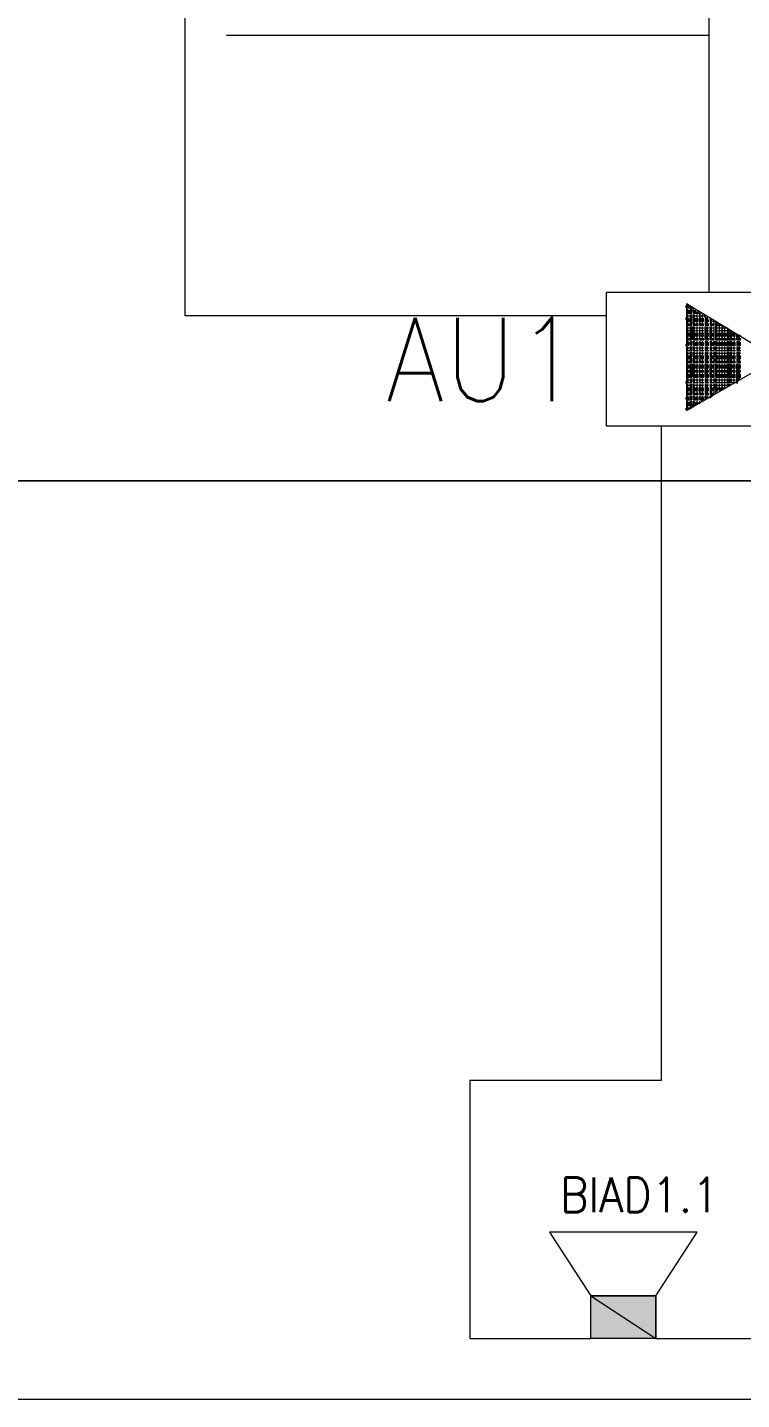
# Model space of a CAD drawing. Header units: millimetres. Extents: x 0 to 420, y 0 to 297.
# Drawn here: x 48.57 to 71.31, y 68.37 to 112.06 of the extents above; entities that cross this region are included whole.
import ezdxf

# ---------------------------------------------------------------- set-up
doc = ezdxf.new("R2010")
doc.units = ezdxf.units.MM
doc.styles.get("Standard").update_dxf_attribs({"font": 'STANDARD'})

msp = doc.modelspace()

# ---------------------------------------------------------------- hatches: boundary and pattern name
for points in [[(69.596001, 103.166333), (69.583566, 103.136435), (69.553668, 103.124), (69.52377, 103.136435), (69.511335, 103.166333), (69.52377, 103.196231), (69.553668, 103.208666), (69.583566, 103.196231)], [(69.765335, 103.124), (69.752899, 103.094102), (69.723001, 103.081666), (69.693103, 103.094102), (69.680668, 103.124), (69.693103, 103.153898), (69.723001, 103.166333), (69.752899, 103.153898)], [(69.596001, 102.785333), (69.583566, 102.755435), (69.553668, 102.743), (69.52377, 102.755435), (69.511335, 102.785333), (69.52377, 102.815231), (69.553668, 102.827666), (69.583566, 102.815231)], [(70.019335, 102.954666), (70.006899, 102.924768), (69.977001, 102.912333), (69.947103, 102.924768), (69.934668, 102.954666), (69.947103, 102.984564), (69.977001, 102.997), (70.006899, 102.984564)], [(70.188668, 102.87), (70.176233, 102.840102), (70.146335, 102.827666), (70.116437, 102.840102), (70.104001, 102.87), (70.116437, 102.899898), (70.146335, 102.912333), (70.176233, 102.899898)], [(71.247001, 102.235), (71.234566, 102.205102), (71.204668, 102.192666), (71.17477, 102.205102), (71.162335, 102.235), (71.17477, 102.264898), (71.204668, 102.277333), (71.234566, 102.264898)], [(71.289335, 102.235), (71.276899, 102.205102), (71.247001, 102.192666), (71.217103, 102.205102), (71.204668, 102.235), (71.217103, 102.264898), (71.247001, 102.277333), (71.276899, 102.264898)], [(69.596001, 101.938666), (69.583566, 101.908768), (69.553668, 101.896333), (69.52377, 101.908768), (69.511335, 101.938666), (69.52377, 101.968564), (69.553668, 101.981), (69.583566, 101.968564)], [(69.596001, 100.753333), (69.583566, 100.723435), (69.553668, 100.711), (69.52377, 100.723435), (69.511335, 100.753333), (69.52377, 100.783231), (69.553668, 100.795666), (69.583566, 100.783231)], [(71.204668, 100.753333), (71.192233, 100.723435), (71.162335, 100.711), (71.132437, 100.723435), (71.120001, 100.753333), (71.132437, 100.783231), (71.162335, 100.795666), (71.192233, 100.783231)], [(69.596001, 100.245333), (69.583566, 100.215435), (69.553668, 100.203), (69.52377, 100.215435), (69.511335, 100.245333), (69.52377, 100.275231), (69.553668, 100.287666), (69.583566, 100.275231)], [(69.807668, 100.033666), (69.795233, 100.003768), (69.765335, 99.991333), (69.735437, 100.003768), (69.723001, 100.033666), (69.735437, 100.063564), (69.765335, 100.076), (69.795233, 100.063564)], [(69.850001, 100.033666), (69.837566, 100.003768), (69.807668, 99.991333), (69.77777, 100.003768), (69.765335, 100.033666), (69.77777, 100.063564), (69.807668, 100.076), (69.837566, 100.063564)], [(70.104001, 100.160666), (70.091566, 100.130768), (70.061668, 100.118333), (70.03177, 100.130768), (70.019335, 100.160666), (70.03177, 100.190564), (70.061668, 100.203), (70.091566, 100.190564)], [(70.358001, 100.287666), (70.345566, 100.257768), (70.315668, 100.245333), (70.28577, 100.257768), (70.273335, 100.287666), (70.28577, 100.317564), (70.315668, 100.33), (70.345566, 100.317564)], [(70.400335, 100.33), (70.387899, 100.300102), (70.358001, 100.287666), (70.328103, 100.300102), (70.315668, 100.33), (70.328103, 100.359898), (70.358001, 100.372333), (70.387899, 100.359898)], [(69.596001, 99.906666), (69.583566, 99.876768), (69.553668, 99.864333), (69.52377, 99.876768), (69.511335, 99.906666), (69.52377, 99.936564), (69.553668, 99.949), (69.583566, 99.936564)], [(69.807668, 99.991333), (69.795233, 99.961435), (69.765335, 99.949), (69.735437, 99.961435), (69.723001, 99.991333), (69.735437, 100.021231), (69.765335, 100.033666), (69.795233, 100.021231)]]:
    msp.add_hatch(color=92).paths.add_polyline_path(points, flags=0)
h = msp.add_hatch(color=82)
h.paths.add_polyline_path([(68.580001, 71.670333), (66.505668, 71.670333), (68.580001, 70.315666)], flags=0)
h.paths.add_polyline_path([(66.505668, 71.670333), (68.580001, 70.315666), (66.505668, 70.315666)], flags=0)

# ---------------------------------------------------------------- linework, layer by layer
at = {"color": 5, "lineweight": 0}
for points in [[(67.013668, 102.87), (53.594001, 102.87), (53.594001, 265.726332), (84.582001, 265.726332)], [(68.749335, 99.356333), (68.749335, 78.528333), (62.653335, 78.528333), (62.653335, 70.315666), (66.505668, 70.315666)], [(68.580001, 70.315666), (74.295001, 70.315666)]]:
    msp.add_lwpolyline(points, dxfattribs=at)
at = {"color": 7, "lineweight": 0}
msp.add_lwpolyline([(25.696335, 97.620666), (25.696335, 193.928999), (368.850334, 193.928999), (368.850334, 97.620666), (25.696335, 97.620666), (368.850334, 97.620666), (368.850334, 68.368333), (25.696335, 68.368333)], close=True, dxfattribs=at)
at = {"color": 6, "lineweight": 0}
msp.add_lwpolyline([(70.273335, 122.597333), (70.273335, 103.632)], dxfattribs=at)
at = {"color": 7, "lineweight": 0}
msp.add_lwpolyline([(70.273335, 111.802333), (54.906335, 111.802333)], dxfattribs=at)
at = {"color": 92, "lineweight": 0}
for points in [[(67.013668, 99.356333), (67.013668, 103.632), (73.871668, 103.632), (73.871668, 99.356333)], [(72.432335, 101.515333), (69.553668, 103.251), (69.553668, 99.864333)]]:
    msp.add_lwpolyline(points, close=True, dxfattribs=at)
for points in [[(69.553668, 103.124), (69.723001, 103.124)], [(69.596001, 103.124), (69.596001, 103.166333), (69.596001, 103.208666)], [(69.596001, 103.166333), (69.638335, 103.166333)], [(69.680668, 103.124), (69.680668, 103.166333)], [(69.553668, 103.039333), (69.723001, 103.039333), (69.807668, 103.039333), (69.850001, 103.039333)], [(69.553668, 102.997), (69.723001, 102.997)], [(69.553668, 102.954666), (69.723001, 102.954666)], [(69.553668, 102.87), (69.723001, 102.87)], [(69.553668, 102.743), (69.723001, 102.743)], [(69.553668, 102.700666), (69.723001, 102.700666)], [(69.596001, 102.954666), (69.596001, 102.997), (69.596001, 103.039333), (69.596001, 103.081666)], [(69.596001, 102.573666), (69.596001, 102.616), (69.596001, 102.700666), (69.596001, 102.743), (69.596001, 102.785333), (69.596001, 102.87), (69.596001, 102.912333)], [(69.596001, 102.785333), (69.638335, 102.785333)], [(69.680668, 102.954666), (69.680668, 102.997), (69.680668, 103.039333), (69.680668, 103.081666)], [(69.680668, 102.573666), (69.680668, 102.616), (69.680668, 102.700666), (69.680668, 102.743), (69.680668, 102.785333), (69.680668, 102.87), (69.680668, 102.912333)], [(69.680668, 102.785333), (69.723001, 102.785333)], [(69.723001, 102.954666), (69.723001, 102.997), (69.723001, 103.039333), (69.723001, 103.081666)], [(69.723001, 102.573666), (69.723001, 102.616), (69.723001, 102.700666), (69.723001, 102.743), (69.723001, 102.785333), (69.723001, 102.87), (69.723001, 102.912333)], [(69.765335, 103.081666), (69.765335, 103.039333), (69.765335, 102.997), (69.765335, 102.954666), (69.807668, 102.954666), (69.892335, 102.954666), (69.934668, 102.954666)], [(69.765335, 102.997), (69.807668, 102.997), (69.892335, 102.997), (69.934668, 102.997)], [(69.765335, 102.912333), (69.765335, 102.87), (69.765335, 102.785333), (69.765335, 102.743), (69.807668, 102.743), (69.892335, 102.743), (69.934668, 102.743)], [(69.765335, 102.87), (69.807668, 102.87), (69.892335, 102.87), (69.934668, 102.87)], [(69.765335, 102.785333), (69.807668, 102.785333), (69.892335, 102.785333), (69.934668, 102.785333)], [(69.765335, 102.743), (69.765335, 102.700666), (69.765335, 102.616), (69.765335, 102.573666), (69.807668, 102.573666), (69.892335, 102.573666), (69.934668, 102.573666)], [(69.765335, 102.700666), (69.807668, 102.700666), (69.892335, 102.700666), (69.934668, 102.700666)], [(69.807668, 102.954666), (69.807668, 102.997), (69.807668, 103.039333)], [(69.807668, 102.573666), (69.807668, 102.616), (69.807668, 102.700666), (69.807668, 102.743), (69.807668, 102.785333), (69.807668, 102.87), (69.807668, 102.912333)], [(69.892335, 102.954666), (69.892335, 102.997)], [(69.892335, 102.573666), (69.892335, 102.616), (69.892335, 102.700666), (69.892335, 102.743), (69.892335, 102.785333), (69.892335, 102.87), (69.892335, 102.912333)], [(69.977001, 102.997), (69.977001, 102.954666), (70.019335, 102.954666)], [(69.977001, 102.912333), (69.977001, 102.87), (69.977001, 102.785333), (69.977001, 102.743), (70.061668, 102.743), (70.104001, 102.743)], [(69.977001, 102.573666), (69.977001, 102.616), (69.977001, 102.700666), (69.977001, 102.743), (69.977001, 102.785333), (69.977001, 102.87), (69.977001, 102.912333)], [(69.977001, 102.87), (70.061668, 102.87), (70.104001, 102.87)], [(69.977001, 102.785333), (70.061668, 102.785333), (70.104001, 102.785333)], [(69.977001, 102.743), (69.977001, 102.700666), (69.977001, 102.616), (69.977001, 102.573666), (70.061668, 102.573666), (70.104001, 102.573666)], [(69.977001, 102.700666), (70.061668, 102.700666), (70.104001, 102.700666)], [(70.061668, 102.573666), (70.061668, 102.616), (70.061668, 102.700666), (70.061668, 102.743), (70.061668, 102.785333), (70.061668, 102.87), (70.061668, 102.912333)], [(70.146335, 102.87), (70.146335, 102.785333), (70.146335, 102.743), (70.188668, 102.743), (70.231001, 102.743), (70.273335, 102.743)], [(70.146335, 102.785333), (70.188668, 102.785333), (70.231001, 102.785333)], [(70.146335, 102.743), (70.146335, 102.700666), (70.146335, 102.616), (70.146335, 102.573666), (70.188668, 102.573666), (70.231001, 102.573666), (70.273335, 102.573666)], [(70.146335, 102.700666), (70.188668, 102.700666), (70.231001, 102.700666), (70.273335, 102.700666)], [(70.188668, 102.573666), (70.188668, 102.616), (70.188668, 102.700666), (70.188668, 102.743), (70.188668, 102.785333), (70.188668, 102.827666)], [(70.231001, 102.573666), (70.231001, 102.616), (70.231001, 102.700666), (70.231001, 102.743), (70.231001, 102.785333), (70.231001, 102.827666)], [(70.315668, 102.785333), (70.315668, 102.743), (70.358001, 102.743)], [(70.315668, 102.743), (70.315668, 102.700666), (70.315668, 102.616), (70.315668, 102.573666), (70.358001, 102.573666), (70.442668, 102.573666)], [(70.315668, 102.700666), (70.358001, 102.700666), (70.442668, 102.700666)], [(70.358001, 102.573666), (70.358001, 102.616), (70.358001, 102.700666), (70.358001, 102.743)], [(70.442668, 102.573666), (70.442668, 102.616), (70.442668, 102.700666), (70.442668, 102.743)], [(70.485001, 102.700666), (70.485001, 102.616), (70.485001, 102.489), (70.485001, 102.319666), (70.485001, 102.150333), (70.485001, 102.108), (70.527335, 102.108), (70.696668, 102.108), (70.908335, 102.108), (70.950668, 102.108), (70.993001, 102.108), (71.077668, 102.108), (71.120001, 102.108)], [(69.553668, 102.616), (69.723001, 102.616)], [(69.553668, 102.573666), (69.723001, 102.573666)], [(69.553668, 102.489), (69.723001, 102.489)], [(69.553668, 102.489), (69.723001, 102.489)], [(69.553668, 102.404333), (69.723001, 102.404333)], [(69.553668, 102.319666), (69.723001, 102.319666)], [(69.553668, 102.277333), (69.723001, 102.277333)], [(69.553668, 102.235), (69.723001, 102.235)], [(69.596001, 102.108), (69.596001, 102.150333), (69.596001, 102.319666), (69.596001, 102.489), (69.596001, 102.531333)], [(69.680668, 102.108), (69.680668, 102.150333), (69.680668, 102.319666), (69.680668, 102.489), (69.680668, 102.531333)], [(69.723001, 102.108), (69.723001, 102.150333), (69.723001, 102.319666), (69.723001, 102.489), (69.723001, 102.531333)], [(69.765335, 102.616), (69.807668, 102.616), (69.892335, 102.616), (69.934668, 102.616)], [(69.765335, 102.108), (69.765335, 102.150333), (69.765335, 102.319666), (69.765335, 102.489), (69.765335, 102.531333)], [(69.765335, 102.489), (69.807668, 102.489), (69.892335, 102.489), (69.934668, 102.489)], [(69.765335, 102.489), (69.807668, 102.489), (69.892335, 102.489), (69.934668, 102.489)], [(69.765335, 102.404333), (69.807668, 102.404333), (69.892335, 102.404333), (69.934668, 102.404333)], [(69.765335, 102.319666), (69.807668, 102.319666), (69.892335, 102.319666), (69.934668, 102.319666)], [(69.765335, 102.277333), (69.807668, 102.277333), (69.892335, 102.277333), (69.934668, 102.277333)], [(69.765335, 102.235), (69.807668, 102.235), (69.892335, 102.235), (69.934668, 102.235)], [(69.807668, 102.108), (69.807668, 102.150333), (69.807668, 102.319666), (69.807668, 102.489), (69.807668, 102.531333)], [(69.892335, 102.108), (69.892335, 102.150333), (69.892335, 102.319666), (69.892335, 102.489), (69.892335, 102.531333)], [(69.977001, 102.616), (70.061668, 102.616), (70.104001, 102.616)], [(69.977001, 102.108), (69.977001, 102.150333), (69.977001, 102.319666), (69.977001, 102.489), (69.977001, 102.531333)], [(69.977001, 102.108), (69.977001, 102.150333), (69.977001, 102.319666), (69.977001, 102.489), (69.977001, 102.531333)], [(69.977001, 102.489), (70.061668, 102.489), (70.104001, 102.489)], [(69.977001, 102.489), (70.061668, 102.489), (70.104001, 102.489)], [(69.977001, 102.404333), (70.061668, 102.404333), (70.104001, 102.404333)], [(69.977001, 102.319666), (70.061668, 102.319666), (70.104001, 102.319666)], [(69.977001, 102.277333), (70.061668, 102.277333), (70.104001, 102.277333)], [(69.977001, 102.235), (70.061668, 102.235), (70.104001, 102.235)], [(70.061668, 102.108), (70.061668, 102.150333), (70.061668, 102.319666), (70.061668, 102.489), (70.061668, 102.531333)], [(70.146335, 102.616), (70.188668, 102.616), (70.231001, 102.616), (70.273335, 102.616)], [(70.146335, 102.108), (70.146335, 102.150333), (70.146335, 102.319666), (70.146335, 102.489), (70.146335, 102.531333)], [(70.146335, 102.489), (70.188668, 102.489), (70.231001, 102.489), (70.273335, 102.489)], [(70.146335, 102.489), (70.188668, 102.489), (70.231001, 102.489), (70.273335, 102.489)], [(70.146335, 102.404333), (70.188668, 102.404333), (70.231001, 102.404333), (70.273335, 102.404333)], [(70.146335, 102.319666), (70.188668, 102.319666), (70.231001, 102.319666), (70.273335, 102.319666)], [(70.146335, 102.277333), (70.188668, 102.277333), (70.231001, 102.277333), (70.273335, 102.277333)], [(70.146335, 102.235), (70.188668, 102.235), (70.231001, 102.235), (70.273335, 102.235)], [(70.188668, 102.108), (70.188668, 102.150333), (70.188668, 102.319666), (70.188668, 102.489), (70.188668, 102.531333)], [(70.231001, 102.108), (70.231001, 102.150333), (70.231001, 102.319666), (70.231001, 102.489), (70.231001, 102.531333)], [(70.315668, 102.616), (70.358001, 102.616), (70.442668, 102.616)], [(70.315668, 102.108), (70.315668, 102.150333), (70.315668, 102.319666), (70.315668, 102.489), (70.315668, 102.531333)], [(70.315668, 102.489), (70.358001, 102.489), (70.442668, 102.489)], [(70.315668, 102.489), (70.358001, 102.489), (70.442668, 102.489)], [(70.315668, 102.404333), (70.358001, 102.404333), (70.442668, 102.404333)], [(70.315668, 102.319666), (70.358001, 102.319666), (70.442668, 102.319666)], [(70.315668, 102.277333), (70.358001, 102.277333), (70.442668, 102.277333)], [(70.315668, 102.235), (70.358001, 102.235), (70.442668, 102.235)], [(70.358001, 102.108), (70.358001, 102.150333), (70.358001, 102.319666), (70.358001, 102.489), (70.358001, 102.531333)], [(70.442668, 102.108), (70.442668, 102.150333), (70.442668, 102.319666), (70.442668, 102.489), (70.442668, 102.531333)], [(70.485001, 102.616), (70.527335, 102.616), (70.569668, 102.616)], [(70.485001, 102.573666), (70.527335, 102.573666), (70.696668, 102.573666), (70.696668, 102.489), (70.696668, 102.319666), (70.696668, 102.150333), (70.696668, 102.108)], [(70.485001, 102.489), (70.527335, 102.489), (70.696668, 102.489), (70.739001, 102.489)], [(70.485001, 102.489), (70.527335, 102.489), (70.696668, 102.489), (70.866001, 102.489), (70.866001, 102.319666), (70.866001, 102.150333), (70.866001, 102.108)], [(70.485001, 102.404333), (70.527335, 102.404333), (70.696668, 102.404333), (70.908335, 102.404333), (70.950668, 102.404333), (70.950668, 102.319666), (70.950668, 102.150333), (70.950668, 102.108)], [(70.485001, 102.319666), (70.527335, 102.319666), (70.696668, 102.319666), (70.908335, 102.319666), (70.993001, 102.319666), (71.077668, 102.319666), (71.077668, 102.150333), (71.077668, 102.108)], [(70.485001, 102.277333), (70.527335, 102.277333), (70.696668, 102.277333), (70.908335, 102.277333), (70.950668, 102.277333), (70.993001, 102.277333), (71.077668, 102.277333), (71.120001, 102.277333)], [(70.485001, 102.235), (70.527335, 102.235), (70.696668, 102.235), (70.908335, 102.235), (70.950668, 102.235), (70.993001, 102.235), (71.077668, 102.235), (71.120001, 102.235)], [(70.527335, 102.108), (70.527335, 102.150333), (70.527335, 102.319666), (70.527335, 102.489), (70.527335, 102.616), (70.527335, 102.658333)], [(70.612001, 102.108), (70.612001, 102.150333), (70.612001, 102.319666), (70.612001, 102.489), (70.612001, 102.616)], [(70.696668, 102.108), (70.696668, 102.150333), (70.696668, 102.319666), (70.696668, 102.489), (70.696668, 102.531333)], [(70.781335, 102.108), (70.781335, 102.150333), (70.781335, 102.319666), (70.781335, 102.489)], [(70.908335, 102.108), (70.908335, 102.150333), (70.908335, 102.319666), (70.908335, 102.446666)], [(70.993001, 102.108), (70.993001, 102.150333), (70.993001, 102.319666), (70.993001, 102.362)], [(71.162335, 102.277333), (71.204668, 102.277333)], [(71.162335, 102.108), (71.162335, 102.150333), (71.162335, 102.277333)], [(71.162335, 102.235), (71.204668, 102.235), (71.247001, 102.235), (71.289335, 102.235)], [(69.553668, 102.150333), (69.723001, 102.150333)], [(69.553668, 102.108), (69.723001, 102.108)], [(69.553668, 102.023333), (69.723001, 102.023333)], [(69.553668, 101.981), (69.723001, 101.981)], [(69.553668, 101.854), (69.723001, 101.854)], [(69.596001, 102.065666), (69.596001, 102.023333), (69.596001, 101.981), (69.596001, 101.938666), (69.638335, 101.938666)], [(69.596001, 101.769333), (69.596001, 101.854), (69.596001, 101.896333)], [(69.680668, 102.065666), (69.680668, 102.023333), (69.680668, 101.981), (69.680668, 101.938666), (69.723001, 101.938666)], [(69.680668, 101.769333), (69.680668, 101.854), (69.680668, 101.896333)], [(69.723001, 101.938666), (69.723001, 101.981), (69.723001, 102.023333), (69.723001, 102.065666)], [(69.723001, 101.769333), (69.723001, 101.854), (69.723001, 101.896333)], [(69.765335, 102.150333), (69.807668, 102.150333), (69.892335, 102.150333), (69.934668, 102.150333)], [(69.765335, 102.108), (69.807668, 102.108), (69.892335, 102.108), (69.934668, 102.108)], [(69.765335, 102.065666), (69.765335, 102.023333), (69.765335, 101.981), (69.765335, 101.938666), (69.807668, 101.938666), (69.892335, 101.938666), (69.934668, 101.938666)], [(69.765335, 102.023333), (69.807668, 102.023333), (69.892335, 102.023333), (69.934668, 102.023333)], [(69.765335, 101.981), (69.807668, 101.981), (69.892335, 101.981), (69.934668, 101.981)], [(69.765335, 101.896333), (69.765335, 101.854), (69.765335, 101.769333), (69.807668, 101.769333), (69.892335, 101.769333), (69.934668, 101.769333)], [(69.765335, 101.854), (69.807668, 101.854), (69.892335, 101.854), (69.934668, 101.854)], [(69.807668, 101.938666), (69.807668, 101.981), (69.807668, 102.023333), (69.807668, 102.065666)], [(69.807668, 101.769333), (69.807668, 101.854), (69.807668, 101.896333)], [(69.892335, 101.938666), (69.892335, 101.981), (69.892335, 102.023333), (69.892335, 102.065666)], [(69.892335, 101.769333), (69.892335, 101.854), (69.892335, 101.896333)], [(69.977001, 102.150333), (70.061668, 102.150333), (70.104001, 102.150333)], [(69.977001, 102.108), (70.061668, 102.108), (70.104001, 102.108)], [(69.977001, 102.065666), (69.977001, 102.023333), (69.977001, 101.981), (69.977001, 101.938666), (70.061668, 101.938666), (70.104001, 101.938666)], [(69.977001, 101.938666), (69.977001, 101.981), (69.977001, 102.023333), (69.977001, 102.065666)], [(69.977001, 102.023333), (70.061668, 102.023333), (70.104001, 102.023333)], [(69.977001, 101.981), (70.061668, 101.981), (70.104001, 101.981)], [(69.977001, 101.896333), (69.977001, 101.854), (69.977001, 101.769333), (70.061668, 101.769333), (70.104001, 101.769333)], [(69.977001, 101.769333), (69.977001, 101.854), (69.977001, 101.896333)], [(69.977001, 101.854), (70.061668, 101.854), (70.104001, 101.854)], [(70.061668, 101.938666), (70.061668, 101.981), (70.061668, 102.023333), (70.061668, 102.065666)], [(70.061668, 101.769333), (70.061668, 101.854), (70.061668, 101.896333)], [(70.146335, 102.150333), (70.188668, 102.150333), (70.231001, 102.150333), (70.273335, 102.150333)], [(70.146335, 102.108), (70.188668, 102.108), (70.231001, 102.108), (70.273335, 102.108)], [(70.146335, 102.065666), (70.146335, 102.023333), (70.146335, 101.981), (70.146335, 101.938666), (70.188668, 101.938666), (70.231001, 101.938666), (70.273335, 101.938666)], [(70.146335, 102.023333), (70.188668, 102.023333), (70.231001, 102.023333), (70.273335, 102.023333)], [(70.146335, 101.981), (70.188668, 101.981), (70.231001, 101.981), (70.273335, 101.981)], [(70.146335, 101.896333), (70.146335, 101.854), (70.146335, 101.769333), (70.188668, 101.769333), (70.231001, 101.769333), (70.273335, 101.769333)], [(70.146335, 101.854), (70.188668, 101.854), (70.231001, 101.854), (70.273335, 101.854)], [(70.188668, 101.938666), (70.188668, 101.981), (70.188668, 102.023333), (70.188668, 102.065666)], [(70.188668, 101.769333), (70.188668, 101.854), (70.188668, 101.896333)], [(70.231001, 101.938666), (70.231001, 101.981), (70.231001, 102.023333), (70.231001, 102.065666)], [(70.231001, 101.769333), (70.231001, 101.854), (70.231001, 101.896333)], [(70.315668, 102.150333), (70.358001, 102.150333), (70.442668, 102.150333)], [(70.315668, 102.108), (70.358001, 102.108), (70.442668, 102.108)], [(70.315668, 102.065666), (70.315668, 102.023333), (70.315668, 101.981), (70.315668, 101.938666), (70.358001, 101.938666), (70.442668, 101.938666)], [(70.315668, 102.023333), (70.358001, 102.023333), (70.442668, 102.023333)], [(70.315668, 101.981), (70.358001, 101.981), (70.442668, 101.981)], [(70.315668, 101.896333), (70.315668, 101.854), (70.315668, 101.769333), (70.358001, 101.769333), (70.442668, 101.769333)], [(70.315668, 101.854), (70.358001, 101.854), (70.442668, 101.854)], [(70.358001, 101.938666), (70.358001, 101.981), (70.358001, 102.023333), (70.358001, 102.065666)], [(70.358001, 101.769333), (70.358001, 101.854), (70.358001, 101.896333)], [(70.442668, 101.938666), (70.442668, 101.981), (70.442668, 102.023333), (70.442668, 102.065666)], [(70.442668, 101.769333), (70.442668, 101.854), (70.442668, 101.896333)], [(70.485001, 102.150333), (70.527335, 102.150333), (70.696668, 102.150333), (70.908335, 102.150333), (70.950668, 102.150333), (70.993001, 102.150333), (71.077668, 102.150333), (71.120001, 102.150333)], [(70.485001, 101.938666), (70.485001, 101.981), (70.485001, 102.023333), (70.485001, 102.065666)], [(70.485001, 102.023333), (70.527335, 102.023333), (70.696668, 102.023333), (70.908335, 102.023333), (70.950668, 102.023333), (70.993001, 102.023333), (71.077668, 102.023333), (71.120001, 102.023333)], [(70.485001, 101.981), (70.527335, 101.981), (70.696668, 101.981), (70.908335, 101.981), (70.950668, 101.981), (70.993001, 101.981), (71.077668, 101.981), (71.120001, 101.981)], [(70.485001, 101.938666), (70.527335, 101.938666), (70.696668, 101.938666), (70.908335, 101.938666), (70.950668, 101.938666)], [(70.485001, 101.769333), (70.485001, 101.854), (70.485001, 101.896333)], [(70.485001, 101.854), (70.527335, 101.854), (70.696668, 101.854), (70.908335, 101.854), (70.950668, 101.854), (70.993001, 101.854), (71.077668, 101.854), (71.120001, 101.854)], [(70.527335, 101.938666), (70.527335, 101.981), (70.527335, 102.023333), (70.527335, 102.065666)], [(70.527335, 101.769333), (70.527335, 101.854), (70.527335, 101.896333)], [(70.612001, 101.938666), (70.612001, 101.981), (70.612001, 102.023333), (70.612001, 102.065666)], [(70.612001, 101.769333), (70.612001, 101.854), (70.612001, 101.896333)], [(70.696668, 101.938666), (70.696668, 101.981), (70.696668, 102.023333), (70.696668, 102.065666)], [(70.696668, 101.938666), (70.696668, 101.981), (70.696668, 102.023333), (70.696668, 102.065666)], [(70.696668, 101.769333), (70.696668, 101.854), (70.696668, 101.896333)], [(70.696668, 101.769333), (70.696668, 101.854), (70.696668, 101.896333)], [(70.781335, 101.938666), (70.781335, 101.981), (70.781335, 102.023333), (70.781335, 102.065666)], [(70.781335, 101.769333), (70.781335, 101.854), (70.781335, 101.896333)], [(70.866001, 101.938666), (70.866001, 101.981), (70.866001, 102.023333), (70.866001, 102.065666)], [(70.866001, 101.769333), (70.866001, 101.854), (70.866001, 101.896333)], [(70.908335, 101.938666), (70.908335, 101.981), (70.908335, 102.023333), (70.908335, 102.065666)], [(70.908335, 101.769333), (70.908335, 101.854), (70.908335, 101.896333)], [(70.950668, 102.065666), (70.950668, 102.023333), (70.950668, 101.981), (70.950668, 101.938666), (70.993001, 101.938666), (71.077668, 101.938666), (71.120001, 101.938666)], [(70.950668, 101.896333), (70.950668, 101.854), (70.950668, 101.769333), (70.993001, 101.769333), (71.077668, 101.769333), (71.120001, 101.769333)], [(70.993001, 101.938666), (70.993001, 101.981), (70.993001, 102.023333), (70.993001, 102.065666)], [(70.993001, 101.769333), (70.993001, 101.854), (70.993001, 101.896333)], [(71.077668, 101.938666), (71.077668, 101.981), (71.077668, 102.023333), (71.077668, 102.065666)], [(71.077668, 101.769333), (71.077668, 101.854), (71.077668, 101.896333)], [(71.162335, 102.150333), (71.204668, 102.150333), (71.247001, 102.150333), (71.289335, 102.150333)], [(71.162335, 102.108), (71.204668, 102.108), (71.247001, 102.108), (71.289335, 102.108)], [(71.162335, 102.065666), (71.162335, 102.023333), (71.162335, 101.981), (71.162335, 101.938666), (71.204668, 101.938666), (71.247001, 101.938666), (71.289335, 101.938666)], [(71.162335, 102.023333), (71.204668, 102.023333), (71.247001, 102.023333), (71.289335, 102.023333)], [(71.162335, 101.981), (71.204668, 101.981), (71.247001, 101.981), (71.289335, 101.981)], [(71.162335, 101.896333), (71.162335, 101.854), (71.162335, 101.769333), (71.204668, 101.769333), (71.247001, 101.769333), (71.289335, 101.769333)], [(71.162335, 101.854), (71.204668, 101.854), (71.247001, 101.854), (71.289335, 101.854)], [(71.204668, 102.108), (71.204668, 102.150333), (71.204668, 102.192666)], [(71.204668, 101.938666), (71.204668, 101.981), (71.204668, 102.023333), (71.204668, 102.065666)], [(71.204668, 101.769333), (71.204668, 101.854), (71.204668, 101.896333)], [(71.247001, 102.108), (71.247001, 102.150333), (71.247001, 102.192666)], [(71.247001, 101.938666), (71.247001, 101.981), (71.247001, 102.023333), (71.247001, 102.065666)], [(71.247001, 101.769333), (71.247001, 101.854), (71.247001, 101.896333)], [(69.553668, 101.769333), (69.723001, 101.769333)], [(69.553668, 101.769333), (69.723001, 101.769333)], [(69.553668, 101.684666), (69.723001, 101.684666)], [(69.553668, 101.6), (69.723001, 101.6)], [(69.553668, 101.557666), (69.723001, 101.557666)], [(69.553668, 101.515333), (69.723001, 101.515333)], [(69.553668, 101.430666), (69.723001, 101.430666)], [(69.553668, 101.388333), (69.723001, 101.388333)], [(69.596001, 101.557666), (69.596001, 101.6), (69.596001, 101.684666), (69.596001, 101.727)], [(69.596001, 101.388333), (69.596001, 101.430666), (69.596001, 101.515333)], [(69.680668, 101.557666), (69.680668, 101.6), (69.680668, 101.684666), (69.680668, 101.727)], [(69.680668, 101.388333), (69.680668, 101.430666), (69.680668, 101.515333)], [(69.723001, 101.557666), (69.723001, 101.6), (69.723001, 101.684666), (69.723001, 101.727)], [(69.723001, 101.388333), (69.723001, 101.430666), (69.723001, 101.515333)], [(69.765335, 101.769333), (69.807668, 101.769333), (69.892335, 101.769333), (69.934668, 101.769333)], [(69.765335, 101.727), (69.765335, 101.684666), (69.765335, 101.6), (69.765335, 101.557666), (69.807668, 101.557666), (69.892335, 101.557666), (69.934668, 101.557666)], [(69.765335, 101.684666), (69.807668, 101.684666), (69.892335, 101.684666), (69.934668, 101.684666)], [(69.765335, 101.6), (69.807668, 101.6), (69.892335, 101.6), (69.934668, 101.6)], [(69.765335, 101.515333), (69.807668, 101.515333), (69.892335, 101.515333), (69.934668, 101.515333)], [(69.765335, 101.515333), (69.765335, 101.430666), (69.765335, 101.388333), (69.807668, 101.388333), (69.892335, 101.388333), (69.934668, 101.388333)], [(69.765335, 101.430666), (69.807668, 101.430666), (69.892335, 101.430666), (69.934668, 101.430666)], [(69.807668, 101.557666), (69.807668, 101.6), (69.807668, 101.684666), (69.807668, 101.727)], [(69.807668, 101.388333), (69.807668, 101.430666), (69.807668, 101.515333)], [(69.892335, 101.557666), (69.892335, 101.6), (69.892335, 101.684666), (69.892335, 101.727)], [(69.892335, 101.388333), (69.892335, 101.430666), (69.892335, 101.515333)], [(69.977001, 101.769333), (70.061668, 101.769333), (70.104001, 101.769333)], [(69.977001, 101.727), (69.977001, 101.684666), (69.977001, 101.6), (69.977001, 101.557666), (70.061668, 101.557666), (70.104001, 101.557666)], [(69.977001, 101.557666), (69.977001, 101.6), (69.977001, 101.684666), (69.977001, 101.727)], [(69.977001, 101.684666), (70.061668, 101.684666), (70.104001, 101.684666)], [(69.977001, 101.6), (70.061668, 101.6), (70.104001, 101.6)], [(69.977001, 101.515333), (70.061668, 101.515333), (70.104001, 101.515333)], [(69.977001, 101.515333), (69.977001, 101.430666), (69.977001, 101.388333), (70.061668, 101.388333), (70.104001, 101.388333)], [(69.977001, 101.388333), (69.977001, 101.430666), (69.977001, 101.515333)], [(69.977001, 101.430666), (70.061668, 101.430666), (70.104001, 101.430666)], [(70.061668, 101.557666), (70.061668, 101.6), (70.061668, 101.684666), (70.061668, 101.727)], [(70.061668, 101.388333), (70.061668, 101.430666), (70.061668, 101.515333)], [(70.146335, 101.769333), (70.188668, 101.769333), (70.231001, 101.769333), (70.273335, 101.769333)], [(70.146335, 101.727), (70.146335, 101.684666), (70.146335, 101.6), (70.146335, 101.557666), (70.188668, 101.557666), (70.231001, 101.557666), (70.273335, 101.557666)], [(70.146335, 101.684666), (70.188668, 101.684666), (70.231001, 101.684666), (70.273335, 101.684666)], [(70.146335, 101.6), (70.188668, 101.6), (70.231001, 101.6), (70.273335, 101.6)], [(70.146335, 101.515333), (70.188668, 101.515333), (70.231001, 101.515333), (70.273335, 101.515333)], [(70.146335, 101.515333), (70.146335, 101.430666), (70.146335, 101.388333), (70.188668, 101.388333), (70.231001, 101.388333), (70.273335, 101.388333)], [(70.146335, 101.430666), (70.188668, 101.430666), (70.231001, 101.430666), (70.273335, 101.430666)], [(70.188668, 101.557666), (70.188668, 101.6), (70.188668, 101.684666), (70.188668, 101.727)], [(70.188668, 101.388333), (70.188668, 101.430666), (70.188668, 101.515333)], [(70.231001, 101.557666), (70.231001, 101.6), (70.231001, 101.684666), (70.231001, 101.727)], [(70.231001, 101.388333), (70.231001, 101.430666), (70.231001, 101.515333)], [(70.315668, 101.769333), (70.358001, 101.769333), (70.442668, 101.769333)], [(70.315668, 101.727), (70.315668, 101.684666), (70.315668, 101.6), (70.315668, 101.557666), (70.358001, 101.557666), (70.442668, 101.557666)], [(70.315668, 101.684666), (70.358001, 101.684666), (70.442668, 101.684666)], [(70.315668, 101.6), (70.358001, 101.6), (70.442668, 101.6)], [(70.315668, 101.515333), (70.358001, 101.515333), (70.442668, 101.515333)], [(70.315668, 101.515333), (70.315668, 101.430666), (70.315668, 101.388333), (70.358001, 101.388333), (70.442668, 101.388333)], [(70.315668, 101.430666), (70.358001, 101.430666), (70.442668, 101.430666)], [(70.358001, 101.557666), (70.358001, 101.6), (70.358001, 101.684666), (70.358001, 101.727)], [(70.358001, 101.388333), (70.358001, 101.430666), (70.358001, 101.515333)], [(70.442668, 101.557666), (70.442668, 101.6), (70.442668, 101.684666), (70.442668, 101.727)], [(70.442668, 101.388333), (70.442668, 101.430666), (70.442668, 101.515333)], [(70.485001, 101.769333), (70.527335, 101.769333), (70.696668, 101.769333), (70.908335, 101.769333), (70.950668, 101.769333), (70.993001, 101.769333), (71.077668, 101.769333), (71.120001, 101.769333)], [(70.485001, 101.769333), (70.527335, 101.769333), (70.696668, 101.769333), (70.908335, 101.769333), (70.950668, 101.769333)], [(70.485001, 101.557666), (70.485001, 101.6), (70.485001, 101.684666), (70.485001, 101.727)], [(70.485001, 101.684666), (70.527335, 101.684666), (70.696668, 101.684666), (70.908335, 101.684666), (70.950668, 101.684666), (70.993001, 101.684666), (71.077668, 101.684666), (71.120001, 101.684666)], [(70.485001, 101.6), (70.527335, 101.6), (70.696668, 101.6), (70.908335, 101.6), (70.950668, 101.6), (70.993001, 101.6), (71.077668, 101.6), (71.120001, 101.6)], [(70.485001, 101.557666), (70.527335, 101.557666), (70.696668, 101.557666), (70.908335, 101.557666), (70.950668, 101.557666)], [(70.485001, 101.515333), (70.527335, 101.515333), (70.696668, 101.515333), (70.908335, 101.515333), (70.950668, 101.515333), (70.993001, 101.515333), (71.077668, 101.515333), (71.120001, 101.515333)], [(70.485001, 101.388333), (70.485001, 101.430666), (70.485001, 101.515333)], [(70.485001, 101.430666), (70.527335, 101.430666), (70.696668, 101.430666), (70.908335, 101.430666), (70.950668, 101.430666), (70.993001, 101.430666), (71.077668, 101.430666), (71.120001, 101.430666)], [(70.485001, 101.388333), (70.527335, 101.388333), (70.696668, 101.388333), (70.908335, 101.388333), (70.950668, 101.388333)], [(70.527335, 101.557666), (70.527335, 101.6), (70.527335, 101.684666), (70.527335, 101.727)], [(70.527335, 101.388333), (70.527335, 101.430666), (70.527335, 101.515333)], [(70.612001, 101.557666), (70.612001, 101.6), (70.612001, 101.684666), (70.612001, 101.727)], [(70.612001, 101.388333), (70.612001, 101.430666), (70.612001, 101.515333)], [(70.696668, 101.557666), (70.696668, 101.6), (70.696668, 101.684666), (70.696668, 101.727)], [(70.696668, 101.557666), (70.696668, 101.6), (70.696668, 101.684666), (70.696668, 101.727)], [(70.696668, 101.388333), (70.696668, 101.430666), (70.696668, 101.515333)], [(70.696668, 101.388333), (70.696668, 101.430666), (70.696668, 101.515333)], [(70.781335, 101.557666), (70.781335, 101.6), (70.781335, 101.684666), (70.781335, 101.727)], [(70.781335, 101.388333), (70.781335, 101.430666), (70.781335, 101.515333)], [(70.866001, 101.557666), (70.866001, 101.6), (70.866001, 101.684666), (70.866001, 101.727)], [(70.866001, 101.388333), (70.866001, 101.430666), (70.866001, 101.515333)], [(70.908335, 101.557666), (70.908335, 101.6), (70.908335, 101.684666), (70.908335, 101.727)], [(70.908335, 101.388333), (70.908335, 101.430666), (70.908335, 101.515333)], [(70.950668, 101.727), (70.950668, 101.684666), (70.950668, 101.6), (70.950668, 101.557666), (70.993001, 101.557666), (71.077668, 101.557666), (71.120001, 101.557666)], [(70.950668, 101.515333), (70.950668, 101.430666), (70.950668, 101.388333), (70.993001, 101.388333), (71.077668, 101.388333), (71.120001, 101.388333)], [(70.993001, 101.557666), (70.993001, 101.6), (70.993001, 101.684666), (70.993001, 101.727)], [(70.993001, 101.388333), (70.993001, 101.430666), (70.993001, 101.515333)], [(71.077668, 101.557666), (71.077668, 101.6), (71.077668, 101.684666), (71.077668, 101.727)], [(71.077668, 101.388333), (71.077668, 101.430666), (71.077668, 101.515333)], [(71.162335, 101.769333), (71.204668, 101.769333), (71.247001, 101.769333), (71.289335, 101.769333)], [(71.162335, 101.727), (71.162335, 101.684666), (71.162335, 101.6), (71.162335, 101.557666), (71.204668, 101.557666), (71.247001, 101.557666), (71.289335, 101.557666)], [(71.162335, 101.684666), (71.204668, 101.684666), (71.247001, 101.684666), (71.289335, 101.684666)], [(71.162335, 101.6), (71.204668, 101.6), (71.247001, 101.6), (71.289335, 101.6)], [(71.162335, 101.515333), (71.204668, 101.515333), (71.247001, 101.515333), (71.289335, 101.515333)], [(71.162335, 101.515333), (71.162335, 101.430666), (71.162335, 101.388333), (71.204668, 101.388333), (71.247001, 101.388333), (71.289335, 101.388333)], [(71.162335, 101.430666), (71.204668, 101.430666), (71.247001, 101.430666), (71.289335, 101.430666)], [(71.204668, 101.557666), (71.204668, 101.6), (71.204668, 101.684666), (71.204668, 101.727)], [(71.204668, 101.388333), (71.204668, 101.430666), (71.204668, 101.515333)], [(71.247001, 101.557666), (71.247001, 101.6), (71.247001, 101.684666), (71.247001, 101.727)], [(71.247001, 101.388333), (71.247001, 101.430666), (71.247001, 101.515333)], [(69.553668, 101.303666), (69.723001, 101.303666)], [(69.553668, 101.261333), (69.723001, 101.261333)], [(69.553668, 101.219), (69.723001, 101.219)], [(69.553668, 101.134333), (69.723001, 101.134333)], [(69.553668, 101.092), (69.723001, 101.092)], [(69.553668, 101.007333), (69.723001, 101.007333)], [(69.553668, 100.965), (69.723001, 100.965)], [(69.553668, 100.922666), (69.723001, 100.922666)], [(69.596001, 100.922666), (69.596001, 100.965), (69.596001, 101.134333), (69.596001, 101.303666), (69.596001, 101.346)], [(69.680668, 100.922666), (69.680668, 100.965), (69.680668, 101.134333), (69.680668, 101.303666), (69.680668, 101.346)], [(69.723001, 100.922666), (69.723001, 100.965), (69.723001, 101.134333), (69.723001, 101.303666), (69.723001, 101.346)], [(69.765335, 100.922666), (69.765335, 100.965), (69.765335, 101.134333), (69.765335, 101.303666), (69.765335, 101.346)], [(69.765335, 101.303666), (69.807668, 101.303666), (69.892335, 101.303666), (69.934668, 101.303666)], [(69.765335, 101.261333), (69.807668, 101.261333), (69.892335, 101.261333), (69.934668, 101.261333)], [(69.765335, 101.219), (69.807668, 101.219), (69.892335, 101.219), (69.934668, 101.219)], [(69.765335, 101.134333), (69.807668, 101.134333), (69.892335, 101.134333), (69.934668, 101.134333)], [(69.765335, 101.092), (69.807668, 101.092), (69.892335, 101.092), (69.934668, 101.092)], [(69.765335, 101.007333), (69.807668, 101.007333), (69.892335, 101.007333), (69.934668, 101.007333)], [(69.765335, 100.965), (69.807668, 100.965), (69.892335, 100.965), (69.934668, 100.965)], [(69.765335, 100.922666), (69.807668, 100.922666), (69.892335, 100.922666), (69.934668, 100.922666)], [(69.807668, 100.922666), (69.807668, 100.965), (69.807668, 101.134333), (69.807668, 101.303666), (69.807668, 101.346)], [(69.892335, 100.922666), (69.892335, 100.965), (69.892335, 101.134333), (69.892335, 101.303666), (69.892335, 101.346)], [(69.977001, 100.922666), (69.977001, 100.965), (69.977001, 101.134333), (69.977001, 101.303666), (69.977001, 101.346)], [(69.977001, 100.922666), (69.977001, 100.965), (69.977001, 101.134333), (69.977001, 101.303666), (69.977001, 101.346)], [(69.977001, 101.303666), (70.061668, 101.303666), (70.104001, 101.303666)], [(69.977001, 101.261333), (70.061668, 101.261333), (70.104001, 101.261333)], [(69.977001, 101.219), (70.061668, 101.219), (70.104001, 101.219)], [(69.977001, 101.134333), (70.061668, 101.134333), (70.104001, 101.134333)], [(69.977001, 101.092), (70.061668, 101.092), (70.104001, 101.092)], [(69.977001, 101.007333), (70.061668, 101.007333), (70.104001, 101.007333)], [(69.977001, 100.965), (70.061668, 100.965), (70.104001, 100.965)], [(69.977001, 100.922666), (70.061668, 100.922666), (70.104001, 100.922666)], [(70.061668, 100.922666), (70.061668, 100.965), (70.061668, 101.134333), (70.061668, 101.303666), (70.061668, 101.346)], [(70.146335, 100.922666), (70.146335, 100.965), (70.146335, 101.134333), (70.146335, 101.303666), (70.146335, 101.346)], [(70.146335, 101.303666), (70.188668, 101.303666), (70.231001, 101.303666), (70.273335, 101.303666)], [(70.146335, 101.261333), (70.188668, 101.261333), (70.231001, 101.261333), (70.273335, 101.261333)], [(70.146335, 101.219), (70.188668, 101.219), (70.231001, 101.219), (70.273335, 101.219)], [(70.146335, 101.134333), (70.188668, 101.134333), (70.231001, 101.134333), (70.273335, 101.134333)], [(70.146335, 101.092), (70.188668, 101.092), (70.231001, 101.092), (70.273335, 101.092)], [(70.146335, 101.007333), (70.188668, 101.007333), (70.231001, 101.007333), (70.273335, 101.007333)], [(70.146335, 100.965), (70.188668, 100.965), (70.231001, 100.965), (70.273335, 100.965)], [(70.146335, 100.922666), (70.188668, 100.922666), (70.231001, 100.922666), (70.273335, 100.922666)], [(70.188668, 100.922666), (70.188668, 100.965), (70.188668, 101.134333), (70.188668, 101.303666), (70.188668, 101.346)], [(70.231001, 100.922666), (70.231001, 100.965), (70.231001, 101.134333), (70.231001, 101.303666), (70.231001, 101.346)], [(70.315668, 100.922666), (70.315668, 100.965), (70.315668, 101.134333), (70.315668, 101.303666), (70.315668, 101.346)], [(70.315668, 101.303666), (70.358001, 101.303666), (70.442668, 101.303666)], [(70.315668, 101.261333), (70.358001, 101.261333), (70.442668, 101.261333)], [(70.315668, 101.219), (70.358001, 101.219), (70.442668, 101.219)], [(70.315668, 101.134333), (70.358001, 101.134333), (70.442668, 101.134333)], [(70.315668, 101.092), (70.358001, 101.092), (70.442668, 101.092)], [(70.315668, 101.007333), (70.358001, 101.007333), (70.442668, 101.007333)], [(70.315668, 100.965), (70.358001, 100.965), (70.442668, 100.965)], [(70.315668, 100.922666), (70.358001, 100.922666), (70.442668, 100.922666)], [(70.358001, 100.922666), (70.358001, 100.965), (70.358001, 101.134333), (70.358001, 101.303666), (70.358001, 101.346)], [(70.442668, 100.922666), (70.442668, 100.965), (70.442668, 101.134333), (70.442668, 101.303666), (70.442668, 101.346)], [(70.485001, 101.346), (70.485001, 101.303666), (70.485001, 101.134333), (70.485001, 100.965), (70.485001, 100.922666), (70.527335, 100.922666), (70.696668, 100.922666), (70.908335, 100.922666), (70.950668, 100.922666), (70.993001, 100.922666), (71.077668, 100.922666), (71.120001, 100.922666)], [(70.485001, 101.303666), (70.527335, 101.303666), (70.696668, 101.303666), (70.908335, 101.303666), (70.950668, 101.303666), (70.993001, 101.303666), (71.077668, 101.303666), (71.120001, 101.303666)], [(70.485001, 101.261333), (70.527335, 101.261333), (70.696668, 101.261333), (70.908335, 101.261333), (70.950668, 101.261333), (70.993001, 101.261333), (71.077668, 101.261333), (71.120001, 101.261333)], [(70.485001, 101.219), (70.527335, 101.219), (70.696668, 101.219), (70.908335, 101.219), (70.950668, 101.219), (70.993001, 101.219), (71.077668, 101.219), (71.120001, 101.219)], [(70.485001, 101.134333), (70.527335, 101.134333), (70.696668, 101.134333), (70.908335, 101.134333), (70.950668, 101.134333), (70.993001, 101.134333), (71.077668, 101.134333), (71.120001, 101.134333)], [(70.485001, 101.092), (70.527335, 101.092), (70.696668, 101.092), (70.908335, 101.092), (70.950668, 101.092), (70.993001, 101.092), (71.077668, 101.092), (71.120001, 101.092)], [(70.485001, 101.007333), (70.527335, 101.007333), (70.696668, 101.007333), (70.908335, 101.007333), (70.950668, 101.007333), (70.993001, 101.007333), (71.077668, 101.007333), (71.120001, 101.007333)], [(70.485001, 100.965), (70.527335, 100.965), (70.696668, 100.965), (70.908335, 100.965), (70.950668, 100.965), (70.993001, 100.965), (71.077668, 100.965), (71.120001, 100.965)], [(70.527335, 100.922666), (70.527335, 100.965), (70.527335, 101.134333), (70.527335, 101.303666), (70.527335, 101.346)], [(70.612001, 100.922666), (70.612001, 100.965), (70.612001, 101.134333), (70.612001, 101.303666), (70.612001, 101.346)], [(70.696668, 100.922666), (70.696668, 100.965), (70.696668, 101.134333), (70.696668, 101.303666), (70.696668, 101.346)], [(70.696668, 100.922666), (70.696668, 100.965), (70.696668, 101.134333), (70.696668, 101.303666), (70.696668, 101.346)], [(70.781335, 100.922666), (70.781335, 100.965), (70.781335, 101.134333), (70.781335, 101.303666), (70.781335, 101.346)], [(70.866001, 100.922666), (70.866001, 100.965), (70.866001, 101.134333), (70.866001, 101.303666), (70.866001, 101.346)], [(70.908335, 100.922666), (70.908335, 100.965), (70.908335, 101.134333), (70.908335, 101.303666), (70.908335, 101.346)], [(70.950668, 100.922666), (70.950668, 100.965), (70.950668, 101.134333), (70.950668, 101.303666), (70.950668, 101.346)], [(70.993001, 100.922666), (70.993001, 100.965), (70.993001, 101.134333), (70.993001, 101.303666), (70.993001, 101.346)], [(71.077668, 100.922666), (71.077668, 100.965), (71.077668, 101.134333), (71.077668, 101.303666), (71.077668, 101.346)], [(71.162335, 100.753333), (71.162335, 100.838), (71.162335, 100.965), (71.162335, 101.134333), (71.162335, 101.303666), (71.162335, 101.346)], [(71.162335, 101.303666), (71.204668, 101.303666), (71.247001, 101.303666), (71.289335, 101.303666)], [(71.162335, 101.261333), (71.204668, 101.261333), (71.247001, 101.261333), (71.289335, 101.261333)], [(71.162335, 101.219), (71.204668, 101.219), (71.247001, 101.219), (71.289335, 101.219)], [(71.162335, 101.134333), (71.204668, 101.134333), (71.247001, 101.134333), (71.289335, 101.134333)], [(71.162335, 101.092), (71.204668, 101.092), (71.247001, 101.092), (71.289335, 101.092)], [(71.162335, 101.007333), (71.204668, 101.007333), (71.247001, 101.007333), (71.289335, 101.007333)], [(71.162335, 100.965), (71.204668, 100.965), (71.247001, 100.965), (71.289335, 100.965)], [(71.162335, 100.922666), (71.204668, 100.922666), (71.247001, 100.922666), (71.289335, 100.922666)], [(71.204668, 100.795666), (71.204668, 100.838), (71.204668, 100.965), (71.204668, 101.134333), (71.204668, 101.303666), (71.204668, 101.346)], [(71.247001, 100.838), (71.247001, 100.965), (71.247001, 101.134333), (71.247001, 101.303666), (71.247001, 101.346)], [(69.553668, 100.838), (69.723001, 100.838)], [(69.553668, 100.753333), (69.723001, 100.753333)], [(69.553668, 100.668666), (69.723001, 100.668666)], [(69.553668, 100.584), (69.723001, 100.584)], [(69.553668, 100.541666), (69.723001, 100.541666)], [(69.553668, 100.499333), (69.723001, 100.499333)], [(69.596001, 100.880333), (69.596001, 100.838), (69.596001, 100.753333), (69.638335, 100.753333)], [(69.596001, 100.372333), (69.596001, 100.414666), (69.596001, 100.499333), (69.596001, 100.541666), (69.596001, 100.584), (69.596001, 100.668666), (69.596001, 100.711)], [(69.680668, 100.880333), (69.680668, 100.838), (69.680668, 100.753333), (69.723001, 100.753333)], [(69.680668, 100.372333), (69.680668, 100.414666), (69.680668, 100.499333), (69.680668, 100.541666), (69.680668, 100.584), (69.680668, 100.668666), (69.680668, 100.711)], [(69.723001, 100.753333), (69.723001, 100.838), (69.723001, 100.880333)], [(69.723001, 100.372333), (69.723001, 100.414666), (69.723001, 100.499333), (69.723001, 100.541666), (69.723001, 100.584), (69.723001, 100.668666), (69.723001, 100.711)], [(69.765335, 100.880333), (69.765335, 100.838), (69.765335, 100.753333), (69.807668, 100.753333), (69.892335, 100.753333), (69.934668, 100.753333)], [(69.765335, 100.838), (69.807668, 100.838), (69.892335, 100.838), (69.934668, 100.838)], [(69.765335, 100.753333), (69.807668, 100.753333), (69.892335, 100.753333), (69.934668, 100.753333)], [(69.765335, 100.711), (69.765335, 100.668666), (69.765335, 100.584), (69.765335, 100.541666), (69.807668, 100.541666), (69.892335, 100.541666), (69.934668, 100.541666)], [(69.765335, 100.668666), (69.807668, 100.668666), (69.892335, 100.668666), (69.934668, 100.668666)], [(69.765335, 100.584), (69.807668, 100.584), (69.892335, 100.584), (69.934668, 100.584)], [(69.765335, 100.541666), (69.765335, 100.499333), (69.765335, 100.414666), (69.765335, 100.372333), (69.807668, 100.372333), (69.892335, 100.372333), (69.934668, 100.372333)], [(69.765335, 100.499333), (69.807668, 100.499333), (69.892335, 100.499333), (69.934668, 100.499333)], [(69.807668, 100.753333), (69.807668, 100.838), (69.807668, 100.880333)], [(69.807668, 100.372333), (69.807668, 100.414666), (69.807668, 100.499333), (69.807668, 100.541666), (69.807668, 100.584), (69.807668, 100.668666), (69.807668, 100.711)], [(69.892335, 100.753333), (69.892335, 100.838), (69.892335, 100.880333)], [(69.892335, 100.372333), (69.892335, 100.414666), (69.892335, 100.499333), (69.892335, 100.541666), (69.892335, 100.584), (69.892335, 100.668666), (69.892335, 100.711)], [(69.977001, 100.880333), (69.977001, 100.838), (69.977001, 100.753333), (70.061668, 100.753333), (70.104001, 100.753333)], [(69.977001, 100.753333), (69.977001, 100.838), (69.977001, 100.880333)], [(69.977001, 100.838), (70.061668, 100.838), (70.104001, 100.838)], [(69.977001, 100.753333), (70.061668, 100.753333), (70.104001, 100.753333)], [(69.977001, 100.711), (69.977001, 100.668666), (69.977001, 100.584), (69.977001, 100.541666), (70.061668, 100.541666), (70.104001, 100.541666)], [(69.977001, 100.372333), (69.977001, 100.414666), (69.977001, 100.499333), (69.977001, 100.541666), (69.977001, 100.584), (69.977001, 100.668666), (69.977001, 100.711)], [(69.977001, 100.668666), (70.061668, 100.668666), (70.104001, 100.668666)], [(69.977001, 100.584), (70.061668, 100.584), (70.104001, 100.584)], [(69.977001, 100.541666), (69.977001, 100.499333), (69.977001, 100.414666), (69.977001, 100.372333), (70.061668, 100.372333), (70.104001, 100.372333)], [(69.977001, 100.499333), (70.061668, 100.499333), (70.104001, 100.499333)], [(70.061668, 100.753333), (70.061668, 100.838), (70.061668, 100.880333)], [(70.061668, 100.372333), (70.061668, 100.414666), (70.061668, 100.499333), (70.061668, 100.541666), (70.061668, 100.584), (70.061668, 100.668666), (70.061668, 100.711)], [(70.146335, 100.880333), (70.146335, 100.838), (70.146335, 100.753333), (70.188668, 100.753333), (70.231001, 100.753333), (70.273335, 100.753333)], [(70.146335, 100.838), (70.188668, 100.838), (70.231001, 100.838), (70.273335, 100.838)], [(70.146335, 100.753333), (70.188668, 100.753333), (70.231001, 100.753333), (70.273335, 100.753333)], [(70.146335, 100.711), (70.146335, 100.668666), (70.146335, 100.584), (70.146335, 100.541666), (70.188668, 100.541666), (70.231001, 100.541666), (70.273335, 100.541666)], [(70.146335, 100.668666), (70.188668, 100.668666), (70.231001, 100.668666), (70.273335, 100.668666)], [(70.146335, 100.584), (70.188668, 100.584), (70.231001, 100.584), (70.273335, 100.584)], [(70.146335, 100.541666), (70.146335, 100.499333), (70.146335, 100.414666), (70.146335, 100.372333), (70.188668, 100.372333), (70.231001, 100.372333), (70.273335, 100.372333)], [(70.146335, 100.499333), (70.188668, 100.499333), (70.231001, 100.499333), (70.273335, 100.499333)], [(70.188668, 100.753333), (70.188668, 100.838), (70.188668, 100.880333)], [(70.188668, 100.372333), (70.188668, 100.414666), (70.188668, 100.499333), (70.188668, 100.541666), (70.188668, 100.584), (70.188668, 100.668666), (70.188668, 100.711)], [(70.231001, 100.753333), (70.231001, 100.838), (70.231001, 100.880333)], [(70.231001, 100.372333), (70.231001, 100.414666), (70.231001, 100.499333), (70.231001, 100.541666), (70.231001, 100.584), (70.231001, 100.668666), (70.231001, 100.711)], [(70.315668, 100.880333), (70.315668, 100.838), (70.315668, 100.753333), (70.358001, 100.753333), (70.442668, 100.753333)], [(70.315668, 100.838), (70.358001, 100.838), (70.442668, 100.838)], [(70.315668, 100.753333), (70.358001, 100.753333), (70.442668, 100.753333)], [(70.315668, 100.711), (70.315668, 100.668666), (70.315668, 100.584), (70.315668, 100.541666), (70.358001, 100.541666), (70.442668, 100.541666)], [(70.315668, 100.668666), (70.358001, 100.668666), (70.442668, 100.668666)], [(70.315668, 100.584), (70.358001, 100.584), (70.442668, 100.584)], [(70.315668, 100.541666), (70.315668, 100.499333), (70.315668, 100.414666), (70.315668, 100.372333), (70.358001, 100.372333), (70.442668, 100.372333), (70.442668, 100.414666), (70.442668, 100.499333), (70.442668, 100.541666)], [(70.315668, 100.499333), (70.358001, 100.499333), (70.442668, 100.499333)], [(70.358001, 100.753333), (70.358001, 100.838), (70.358001, 100.880333)], [(70.358001, 100.372333), (70.358001, 100.414666), (70.358001, 100.499333), (70.358001, 100.541666), (70.358001, 100.584), (70.358001, 100.668666), (70.358001, 100.711)], [(70.442668, 100.753333), (70.442668, 100.838), (70.442668, 100.880333)], [(70.442668, 100.541666), (70.442668, 100.584), (70.442668, 100.668666), (70.442668, 100.711)], [(70.485001, 100.753333), (70.485001, 100.838), (70.485001, 100.880333)], [(70.485001, 100.838), (70.527335, 100.838), (70.696668, 100.838), (70.908335, 100.838), (70.950668, 100.838), (70.993001, 100.838), (71.077668, 100.838), (71.120001, 100.838)], [(70.485001, 100.753333), (70.527335, 100.753333), (70.696668, 100.753333), (70.908335, 100.753333), (70.950668, 100.753333), (70.993001, 100.753333), (71.077668, 100.753333), (71.120001, 100.753333)], [(70.485001, 100.753333), (70.527335, 100.753333), (70.696668, 100.753333), (70.908335, 100.753333), (70.993001, 100.753333), (71.035335, 100.753333)], [(70.485001, 100.541666), (70.485001, 100.584), (70.485001, 100.668666), (70.485001, 100.711)], [(70.485001, 100.668666), (70.527335, 100.668666), (70.696668, 100.668666), (70.908335, 100.668666), (70.950668, 100.668666)], [(70.485001, 100.584), (70.527335, 100.584), (70.696668, 100.584), (70.823668, 100.584)], [(70.485001, 100.541666), (70.527335, 100.541666), (70.696668, 100.541666)], [(70.485001, 100.541666), (70.485001, 100.499333), (70.485001, 100.414666), (70.527335, 100.414666)], [(70.485001, 100.499333), (70.527335, 100.499333), (70.569668, 100.499333)], [(70.527335, 100.753333), (70.527335, 100.838), (70.527335, 100.880333)], [(70.527335, 100.457), (70.527335, 100.499333), (70.527335, 100.541666), (70.527335, 100.584), (70.527335, 100.668666), (70.527335, 100.711)], [(70.612001, 100.753333), (70.612001, 100.838), (70.612001, 100.880333)], [(70.612001, 100.541666), (70.612001, 100.584), (70.612001, 100.668666), (70.612001, 100.711)], [(70.612001, 100.541666), (70.612001, 100.499333), (70.654335, 100.499333)], [(70.696668, 100.753333), (70.696668, 100.838), (70.696668, 100.880333)], [(70.696668, 100.753333), (70.696668, 100.838), (70.696668, 100.880333)], [(70.696668, 100.711), (70.696668, 100.668666), (70.696668, 100.584), (70.696668, 100.541666)], [(70.696668, 100.541666), (70.696668, 100.584), (70.696668, 100.668666), (70.696668, 100.711)], [(70.781335, 100.753333), (70.781335, 100.838), (70.781335, 100.880333)], [(70.781335, 100.584), (70.781335, 100.668666), (70.781335, 100.711)], [(70.866001, 100.753333), (70.866001, 100.838), (70.866001, 100.880333)], [(70.866001, 100.626333), (70.866001, 100.668666), (70.866001, 100.711)], [(70.908335, 100.753333), (70.908335, 100.838), (70.908335, 100.880333)], [(70.908335, 100.626333), (70.908335, 100.668666), (70.908335, 100.711)], [(70.950668, 100.753333), (70.950668, 100.838), (70.950668, 100.880333)], [(70.950668, 100.668666), (70.950668, 100.711)], [(70.993001, 100.753333), (70.993001, 100.838), (70.993001, 100.880333)], [(71.077668, 100.753333), (71.077668, 100.838), (71.077668, 100.880333)], [(71.162335, 100.838), (71.204668, 100.838), (71.247001, 100.838)], [(69.553668, 100.414666), (69.723001, 100.414666)], [(69.553668, 100.372333), (69.723001, 100.372333)], [(69.553668, 100.287666), (69.723001, 100.287666)], [(69.553668, 100.203), (69.723001, 100.203)], [(69.553668, 99.949), (69.723001, 99.949), (69.723001, 100.118333), (69.723001, 100.160666)], [(69.553668, 100.118333), (69.723001, 100.118333)], [(69.553668, 100.076), (69.723001, 100.076)], [(69.596001, 100.203), (69.596001, 100.245333), (69.596001, 100.287666), (69.596001, 100.33)], [(69.596001, 100.245333), (69.638335, 100.245333)], [(69.596001, 99.906666), (69.596001, 99.949), (69.596001, 100.118333), (69.596001, 100.160666)], [(69.680668, 100.203), (69.680668, 100.245333), (69.680668, 100.287666), (69.680668, 100.33)], [(69.680668, 100.245333), (69.723001, 100.245333)], [(69.680668, 99.906666), (69.680668, 99.949), (69.680668, 100.118333), (69.680668, 100.160666)], [(69.723001, 100.203), (69.723001, 100.245333), (69.723001, 100.287666), (69.723001, 100.33)], [(69.765335, 100.414666), (69.807668, 100.414666), (69.892335, 100.414666), (69.934668, 100.414666)], [(69.765335, 100.33), (69.765335, 100.287666), (69.765335, 100.245333), (69.765335, 100.203), (69.807668, 100.203), (69.892335, 100.203), (69.934668, 100.203)], [(69.765335, 100.287666), (69.807668, 100.287666), (69.892335, 100.287666), (69.934668, 100.287666)], [(69.765335, 100.245333), (69.807668, 100.245333), (69.892335, 100.245333), (69.934668, 100.245333)], [(69.765335, 100.160666), (69.765335, 100.118333), (69.765335, 100.076), (69.807668, 100.076), (69.892335, 100.076), (69.934668, 100.076)], [(69.765335, 100.118333), (69.807668, 100.118333), (69.892335, 100.118333), (69.934668, 100.118333)], [(69.807668, 100.203), (69.807668, 100.245333), (69.807668, 100.287666), (69.807668, 100.33)], [(69.807668, 100.076), (69.807668, 100.118333), (69.807668, 100.160666)], [(69.892335, 100.203), (69.892335, 100.245333), (69.892335, 100.287666), (69.892335, 100.33)], [(69.892335, 100.076), (69.892335, 100.118333), (69.892335, 100.160666)], [(69.977001, 100.414666), (70.061668, 100.414666), (70.104001, 100.414666)], [(69.977001, 100.33), (69.977001, 100.287666), (69.977001, 100.245333), (69.977001, 100.203), (70.061668, 100.203), (70.104001, 100.203)], [(69.977001, 100.203), (69.977001, 100.245333), (69.977001, 100.287666), (69.977001, 100.33)], [(69.977001, 100.287666), (70.061668, 100.287666), (70.104001, 100.287666)], [(69.977001, 100.245333), (70.061668, 100.245333), (70.104001, 100.245333)], [(69.977001, 100.118333), (69.977001, 100.160666)], [(69.977001, 100.076), (69.977001, 100.118333), (69.977001, 100.160666)], [(70.061668, 100.203), (70.061668, 100.245333), (70.061668, 100.287666), (70.061668, 100.33)], [(70.146335, 100.414666), (70.188668, 100.414666), (70.231001, 100.414666), (70.273335, 100.414666)], [(70.146335, 100.203), (70.146335, 100.245333), (70.146335, 100.287666), (70.146335, 100.33)], [(70.146335, 100.287666), (70.188668, 100.287666), (70.231001, 100.287666), (70.273335, 100.287666)], [(70.146335, 100.245333), (70.188668, 100.245333)], [(70.188668, 100.245333), (70.188668, 100.287666), (70.188668, 100.33)], [(70.231001, 100.287666), (70.231001, 100.33)], [(70.315668, 100.414666), (70.358001, 100.414666), (70.442668, 100.414666)], [(70.315668, 100.287666), (70.315668, 100.33)], [(69.553668, 100.033666), (69.723001, 100.033666), (69.807668, 100.033666)]]:
    msp.add_lwpolyline(points, dxfattribs=at)
at = {"color": 82, "lineweight": 0}
msp.add_lwpolyline([(68.580001, 71.670333), (68.580001, 70.315666), (66.505668, 70.315666), (66.505668, 71.670333), (68.580001, 71.670333), (69.892335, 73.702333), (65.193335, 73.702333), (66.505668, 71.670333)], dxfattribs=at)
for points in [[(68.580001, 71.670333), (66.505668, 71.670333), (68.580001, 70.315666)], [(66.505668, 71.670333), (68.580001, 70.315666), (66.505668, 70.315666)]]:
    msp.add_lwpolyline(points, close=True, dxfattribs=at)

# ---------------------------------------------------------------- texts
at = {"color": 92, "insert": (59.986334, 102.815181), "char_height": 2.654508, "width": 5.60396133, "attachment_point": 1}
msp.add_mtext('AU1', dxfattribs=at)
at = {"color": 7, "insert": (65.532003, 75.435829), "char_height": 1.098488, "width": 4.63806044, "attachment_point": 1}
msp.add_mtext('BIAD1.1', dxfattribs=at)

doc.saveas('drawing.dxf')
